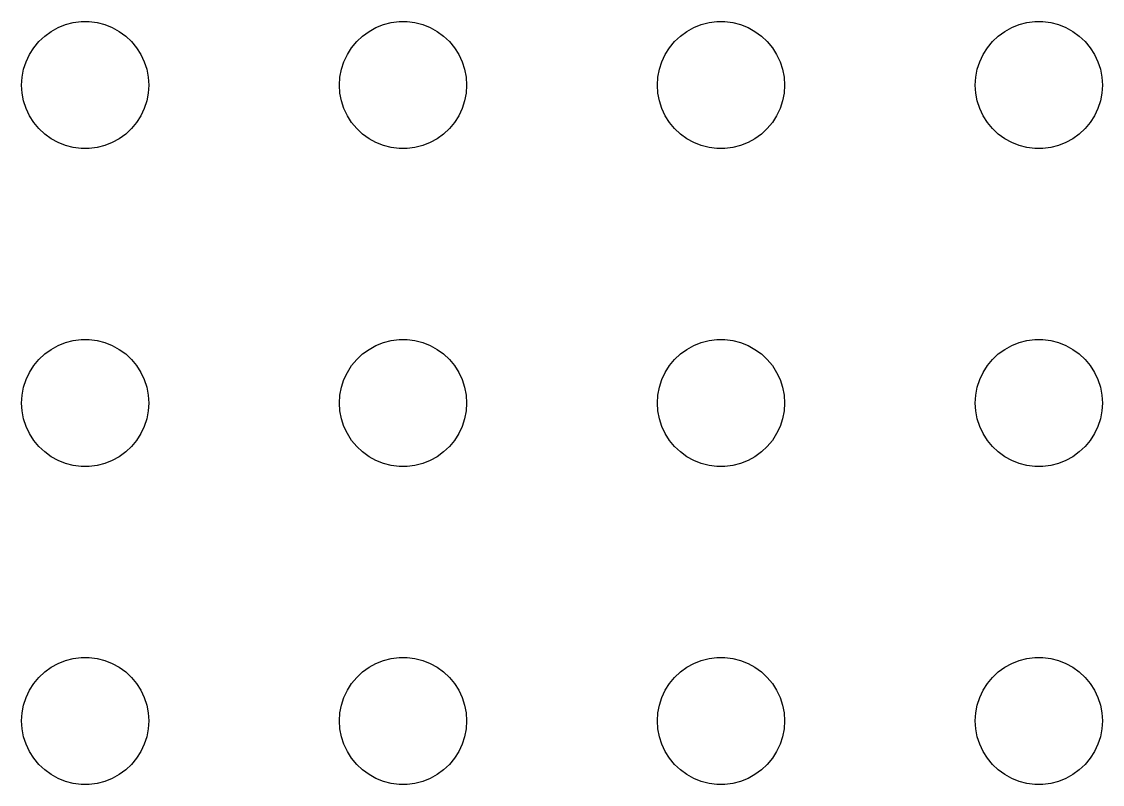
# Model space of a CAD drawing. Header units: metres. Extents: x -134 to 134, y 62 to 166.
# Drawn here: x -99 to -73.5, y 90 to 108 of the extents above; entities that cross this region are included whole.
import ezdxf

# ---------------------------------------------------------------- set-up
doc = ezdxf.new("R2010")
doc.units = ezdxf.units.M

msp = doc.modelspace()

# ---------------------------------------------------------------- linework, layer by layer
for p, q in [((-98.1387, 107.857), (-97.9635, 107.927)), ((-97.9635, 107.927), (-97.7811, 107.973)), ((-97.7811, 107.973), (-97.5942, 107.997)), ((-97.5942, 107.997), (-97.4058, 107.997)), ((-97.4058, 107.997), (-97.2189, 107.973)), ((-97.2189, 107.973), (-97.0365, 107.927)), ((-97.0365, 107.927), (-96.8613, 107.857)), ((-90.6387, 107.857), (-90.4635, 107.927)), ((-90.4635, 107.927), (-90.2811, 107.973)), ((-90.2811, 107.973), (-90.0942, 107.997)), ((-90.0942, 107.997), (-89.9058, 107.997)), ((-89.9058, 107.997), (-89.7189, 107.973)), ((-89.7189, 107.973), (-89.5365, 107.927)), ((-89.5365, 107.927), (-89.3613, 107.857)), ((-83.1387, 107.857), (-82.9635, 107.927)), ((-82.9635, 107.927), (-82.7811, 107.973)), ((-82.7811, 107.973), (-82.5942, 107.997)), ((-82.5942, 107.997), (-82.4058, 107.997)), ((-82.4058, 107.997), (-82.2189, 107.973)), ((-82.2189, 107.973), (-82.0365, 107.927)), ((-82.0365, 107.927), (-81.8613, 107.857)), ((-75.6387, 107.857), (-75.4635, 107.927)), ((-75.4635, 107.927), (-75.2811, 107.973)), ((-75.2811, 107.973), (-75.0942, 107.997)), ((-75.0942, 107.997), (-74.9058, 107.997)), ((-74.9058, 107.997), (-74.7189, 107.973)), ((-74.7189, 107.973), (-74.5365, 107.927)), ((-74.5365, 107.927), (-74.3613, 107.857)), ((-98.5934, 107.527), (-98.4561, 107.656)), ((-98.4561, 107.656), (-98.3037, 107.766)), ((-98.3037, 107.766), (-98.1387, 107.857)), ((-96.8613, 107.857), (-96.6963, 107.766)), ((-96.6963, 107.766), (-96.5439, 107.656)), ((-96.5439, 107.656), (-96.4065, 107.527)), ((-91.0934, 107.527), (-90.9561, 107.656)), ((-90.9561, 107.656), (-90.8037, 107.766)), ((-90.8037, 107.766), (-90.6387, 107.857)), ((-89.3613, 107.857), (-89.1963, 107.766)), ((-89.1963, 107.766), (-89.0439, 107.656)), ((-89.0439, 107.656), (-88.9065, 107.527)), ((-83.5934, 107.527), (-83.4561, 107.656)), ((-83.4561, 107.656), (-83.3037, 107.766)), ((-83.3037, 107.766), (-83.1387, 107.857)), ((-81.8613, 107.857), (-81.6963, 107.766)), ((-81.6963, 107.766), (-81.5439, 107.656)), ((-81.5439, 107.656), (-81.4065, 107.527)), ((-76.0934, 107.527), (-75.9561, 107.656)), ((-75.9561, 107.656), (-75.8037, 107.766)), ((-75.8037, 107.766), (-75.6387, 107.857)), ((-74.3613, 107.857), (-74.1963, 107.766)), ((-74.1963, 107.766), (-74.0439, 107.656)), ((-74.0439, 107.656), (-73.9065, 107.527)), ((-98.8145, 107.223), (-98.7135, 107.382)), ((-98.7135, 107.382), (-98.5934, 107.527)), ((-96.4065, 107.527), (-96.2865, 107.382)), ((-96.2865, 107.382), (-96.1855, 107.223)), ((-91.3145, 107.223), (-91.2135, 107.382)), ((-91.2135, 107.382), (-91.0934, 107.527)), ((-88.9065, 107.527), (-88.7865, 107.382)), ((-88.7865, 107.382), (-88.6855, 107.223)), ((-83.8145, 107.223), (-83.7135, 107.382)), ((-83.7135, 107.382), (-83.5934, 107.527)), ((-81.4065, 107.527), (-81.2865, 107.382)), ((-81.2865, 107.382), (-81.1855, 107.223)), ((-76.3145, 107.223), (-76.2135, 107.382)), ((-76.2135, 107.382), (-76.0934, 107.527)), ((-73.9065, 107.527), (-73.7865, 107.382)), ((-73.7865, 107.382), (-73.6855, 107.223)), ((-98.8947, 107.052), (-98.8145, 107.223)), ((-96.1855, 107.223), (-96.1053, 107.052)), ((-91.3947, 107.052), (-91.3145, 107.223)), ((-88.6855, 107.223), (-88.6053, 107.052)), ((-83.8947, 107.052), (-83.8145, 107.223)), ((-81.1855, 107.223), (-81.1053, 107.052)), ((-76.3947, 107.052), (-76.3145, 107.223)), ((-73.6855, 107.223), (-73.6053, 107.052)), ((-98.9882, 106.688), (-98.9529, 106.873)), ((-98.9529, 106.873), (-98.8947, 107.052)), ((-96.1053, 107.052), (-96.0471, 106.873)), ((-96.0471, 106.873), (-96.0118, 106.688)), ((-91.4882, 106.688), (-91.4529, 106.873)), ((-91.4529, 106.873), (-91.3947, 107.052)), ((-88.6053, 107.052), (-88.5471, 106.873)), ((-88.5471, 106.873), (-88.5118, 106.688)), ((-83.9882, 106.688), (-83.9529, 106.873)), ((-83.9529, 106.873), (-83.8947, 107.052)), ((-81.1053, 107.052), (-81.0471, 106.873)), ((-81.0471, 106.873), (-81.0118, 106.688)), ((-76.4882, 106.688), (-76.4529, 106.873)), ((-76.4529, 106.873), (-76.3947, 107.052)), ((-73.6053, 107.052), (-73.5471, 106.873)), ((-73.5471, 106.873), (-73.5118, 106.688)), ((-99, 106.5), (-98.9882, 106.688)), ((-96.0118, 106.688), (-96, 106.5)), ((-91.5, 106.5), (-91.4882, 106.688)), ((-88.5118, 106.688), (-88.5, 106.5)), ((-84, 106.5), (-83.9882, 106.688)), ((-81.0118, 106.688), (-81, 106.5)), ((-76.5, 106.5), (-76.4882, 106.688)), ((-73.5118, 106.688), (-73.5, 106.5)), ((-98.9882, 106.312), (-99, 106.5)), ((-96, 106.5), (-96.0118, 106.312)), ((-91.4882, 106.312), (-91.5, 106.5)), ((-88.5, 106.5), (-88.5118, 106.312)), ((-83.9882, 106.312), (-84, 106.5)), ((-81, 106.5), (-81.0118, 106.312)), ((-76.4882, 106.312), (-76.5, 106.5)), ((-73.5, 106.5), (-73.5118, 106.312)), ((-98.9529, 106.127), (-98.9882, 106.312)), ((-98.8947, 105.948), (-98.9529, 106.127)), ((-96.0471, 106.127), (-96.1053, 105.948)), ((-96.0118, 106.312), (-96.0471, 106.127)), ((-91.4529, 106.127), (-91.4882, 106.312)), ((-91.3947, 105.948), (-91.4529, 106.127)), ((-88.5471, 106.127), (-88.6053, 105.948)), ((-88.5118, 106.312), (-88.5471, 106.127)), ((-83.9529, 106.127), (-83.9882, 106.312)), ((-83.8947, 105.948), (-83.9529, 106.127)), ((-81.0471, 106.127), (-81.1053, 105.948)), ((-81.0118, 106.312), (-81.0471, 106.127)), ((-76.4529, 106.127), (-76.4882, 106.312)), ((-76.3947, 105.948), (-76.4529, 106.127)), ((-73.5471, 106.127), (-73.6053, 105.948)), ((-73.5118, 106.312), (-73.5471, 106.127)), ((-98.8145, 105.777), (-98.8947, 105.948)), ((-96.1053, 105.948), (-96.1855, 105.777)), ((-91.3145, 105.777), (-91.3947, 105.948)), ((-88.6053, 105.948), (-88.6855, 105.777)), ((-83.8145, 105.777), (-83.8947, 105.948)), ((-81.1053, 105.948), (-81.1855, 105.777)), ((-76.3145, 105.777), (-76.3947, 105.948)), ((-73.6053, 105.948), (-73.6855, 105.777)), ((-98.7135, 105.618), (-98.8145, 105.777)), ((-98.5934, 105.473), (-98.7135, 105.618)), ((-96.2865, 105.618), (-96.4065, 105.473)), ((-96.1855, 105.777), (-96.2865, 105.618)), ((-91.2135, 105.618), (-91.3145, 105.777)), ((-91.0934, 105.473), (-91.2135, 105.618)), ((-88.7865, 105.618), (-88.9065, 105.473)), ((-88.6855, 105.777), (-88.7865, 105.618)), ((-83.7135, 105.618), (-83.8145, 105.777)), ((-83.5934, 105.473), (-83.7135, 105.618)), ((-81.2865, 105.618), (-81.4065, 105.473)), ((-81.1855, 105.777), (-81.2865, 105.618)), ((-76.2135, 105.618), (-76.3145, 105.777)), ((-76.0934, 105.473), (-76.2135, 105.618)), ((-73.7865, 105.618), (-73.9065, 105.473)), ((-73.6855, 105.777), (-73.7865, 105.618)), ((-98.4561, 105.344), (-98.5934, 105.473)), ((-98.3037, 105.234), (-98.4561, 105.344)), ((-96.5439, 105.344), (-96.6963, 105.234)), ((-96.4065, 105.473), (-96.5439, 105.344)), ((-90.9561, 105.344), (-91.0934, 105.473)), ((-90.8037, 105.234), (-90.9561, 105.344)), ((-89.0439, 105.344), (-89.1963, 105.234)), ((-88.9065, 105.473), (-89.0439, 105.344)), ((-83.4561, 105.344), (-83.5934, 105.473)), ((-83.3037, 105.234), (-83.4561, 105.344)), ((-81.5439, 105.344), (-81.6963, 105.234)), ((-81.4065, 105.473), (-81.5439, 105.344)), ((-75.9561, 105.344), (-76.0934, 105.473)), ((-75.8037, 105.234), (-75.9561, 105.344)), ((-74.0439, 105.344), (-74.1963, 105.234)), ((-73.9065, 105.473), (-74.0439, 105.344)), ((-98.1387, 105.143), (-98.3037, 105.234)), ((-97.9635, 105.073), (-98.1387, 105.143)), ((-97.7811, 105.027), (-97.9635, 105.073)), ((-97.0365, 105.073), (-97.2189, 105.027)), ((-96.8613, 105.143), (-97.0365, 105.073)), ((-96.6963, 105.234), (-96.8613, 105.143)), ((-90.6387, 105.143), (-90.8037, 105.234)), ((-90.4635, 105.073), (-90.6387, 105.143)), ((-90.2811, 105.027), (-90.4635, 105.073)), ((-89.5365, 105.073), (-89.7189, 105.027)), ((-89.3613, 105.143), (-89.5365, 105.073)), ((-89.1963, 105.234), (-89.3613, 105.143)), ((-83.1387, 105.143), (-83.3037, 105.234)), ((-82.9635, 105.073), (-83.1387, 105.143)), ((-82.7811, 105.027), (-82.9635, 105.073)), ((-82.0365, 105.073), (-82.2189, 105.027)), ((-81.8613, 105.143), (-82.0365, 105.073)), ((-81.6963, 105.234), (-81.8613, 105.143)), ((-75.6387, 105.143), (-75.8037, 105.234)), ((-75.4635, 105.073), (-75.6387, 105.143)), ((-75.2811, 105.027), (-75.4635, 105.073)), ((-74.5365, 105.073), (-74.7189, 105.027)), ((-74.3613, 105.143), (-74.5365, 105.073)), ((-74.1963, 105.234), (-74.3613, 105.143)), ((-97.5942, 105.003), (-97.7811, 105.027)), ((-97.4058, 105.003), (-97.5942, 105.003)), ((-97.2189, 105.027), (-97.4058, 105.003)), ((-90.0942, 105.003), (-90.2811, 105.027)), ((-89.9058, 105.003), (-90.0942, 105.003)), ((-89.7189, 105.027), (-89.9058, 105.003)), ((-82.5942, 105.003), (-82.7811, 105.027)), ((-82.4058, 105.003), (-82.5942, 105.003)), ((-82.2189, 105.027), (-82.4058, 105.003)), ((-75.0942, 105.003), (-75.2811, 105.027)), ((-74.9058, 105.003), (-75.0942, 105.003)), ((-74.7189, 105.027), (-74.9058, 105.003)), ((-97.9635, 100.427), (-97.7811, 100.473)), ((-97.7811, 100.473), (-97.5942, 100.497)), ((-97.5942, 100.497), (-97.4058, 100.497)), ((-97.4058, 100.497), (-97.2189, 100.473)), ((-97.2189, 100.473), (-97.0365, 100.427)), ((-90.4635, 100.427), (-90.2811, 100.473)), ((-90.2811, 100.473), (-90.0942, 100.497)), ((-90.0942, 100.497), (-89.9058, 100.497)), ((-89.9058, 100.497), (-89.7189, 100.473)), ((-89.7189, 100.473), (-89.5365, 100.427)), ((-82.9635, 100.427), (-82.7811, 100.473)), ((-82.7811, 100.473), (-82.5942, 100.497)), ((-82.5942, 100.497), (-82.4058, 100.497)), ((-82.4058, 100.497), (-82.2189, 100.473)), ((-82.2189, 100.473), (-82.0365, 100.427)), ((-75.4635, 100.427), (-75.2811, 100.473)), ((-75.2811, 100.473), (-75.0942, 100.497)), ((-75.0942, 100.497), (-74.9058, 100.497)), ((-74.9058, 100.497), (-74.7189, 100.473)), ((-74.7189, 100.473), (-74.5365, 100.427)), ((-98.4561, 100.156), (-98.3037, 100.266)), ((-98.3037, 100.266), (-98.1387, 100.357)), ((-98.1387, 100.357), (-97.9635, 100.427)), ((-97.0365, 100.427), (-96.8613, 100.357)), ((-96.8613, 100.357), (-96.6963, 100.266)), ((-96.6963, 100.266), (-96.5439, 100.156)), ((-90.9561, 100.156), (-90.8037, 100.266)), ((-90.8037, 100.266), (-90.6387, 100.357)), ((-90.6387, 100.357), (-90.4635, 100.427)), ((-89.5365, 100.427), (-89.3613, 100.357)), ((-89.3613, 100.357), (-89.1963, 100.266)), ((-89.1963, 100.266), (-89.0439, 100.156)), ((-83.4561, 100.156), (-83.3037, 100.266)), ((-83.3037, 100.266), (-83.1387, 100.357)), ((-83.1387, 100.357), (-82.9635, 100.427)), ((-82.0365, 100.427), (-81.8613, 100.357)), ((-81.8613, 100.357), (-81.6963, 100.266)), ((-81.6963, 100.266), (-81.5439, 100.156)), ((-75.9561, 100.156), (-75.8037, 100.266)), ((-75.8037, 100.266), (-75.6387, 100.357)), ((-75.6387, 100.357), (-75.4635, 100.427)), ((-74.5365, 100.427), (-74.3613, 100.357)), ((-74.3613, 100.357), (-74.1963, 100.266)), ((-74.1963, 100.266), (-74.0439, 100.156)), ((-98.7135, 99.8817), (-98.5934, 100.027)), ((-98.5934, 100.027), (-98.4561, 100.156)), ((-96.5439, 100.156), (-96.4065, 100.027)), ((-96.4065, 100.027), (-96.2865, 99.8817)), ((-91.2135, 99.8817), (-91.0934, 100.027)), ((-91.0934, 100.027), (-90.9561, 100.156)), ((-89.0439, 100.156), (-88.9065, 100.027)), ((-88.9065, 100.027), (-88.7865, 99.8817)), ((-83.7135, 99.8817), (-83.5934, 100.027)), ((-83.5934, 100.027), (-83.4561, 100.156)), ((-81.5439, 100.156), (-81.4065, 100.027)), ((-81.4065, 100.027), (-81.2865, 99.8817)), ((-76.2135, 99.8817), (-76.0934, 100.027)), ((-76.0934, 100.027), (-75.9561, 100.156)), ((-74.0439, 100.156), (-73.9065, 100.027)), ((-73.9065, 100.027), (-73.7865, 99.8817)), ((-98.8947, 99.5522), (-98.8145, 99.7226)), ((-98.8145, 99.7226), (-98.7135, 99.8817)), ((-96.2865, 99.8817), (-96.1855, 99.7226)), ((-96.1855, 99.7226), (-96.1053, 99.5522)), ((-91.3947, 99.5522), (-91.3145, 99.7226)), ((-91.3145, 99.7226), (-91.2135, 99.8817)), ((-88.7865, 99.8817), (-88.6855, 99.7226)), ((-88.6855, 99.7226), (-88.6053, 99.5522)), ((-83.8947, 99.5522), (-83.8145, 99.7226)), ((-83.8145, 99.7226), (-83.7135, 99.8817)), ((-81.2865, 99.8817), (-81.1855, 99.7226)), ((-81.1855, 99.7226), (-81.1053, 99.5522)), ((-76.3947, 99.5522), (-76.3145, 99.7226)), ((-76.3145, 99.7226), (-76.2135, 99.8817)), ((-73.7865, 99.8817), (-73.6855, 99.7226)), ((-73.6855, 99.7226), (-73.6053, 99.5522)), ((-98.9529, 99.373), (-98.8947, 99.5522)), ((-96.1053, 99.5522), (-96.0471, 99.373)), ((-91.4529, 99.373), (-91.3947, 99.5522)), ((-88.6053, 99.5522), (-88.5471, 99.373)), ((-83.9529, 99.373), (-83.8947, 99.5522)), ((-81.1053, 99.5522), (-81.0471, 99.373)), ((-76.4529, 99.373), (-76.3947, 99.5522)), ((-73.6053, 99.5522), (-73.5471, 99.373)), ((-98.9882, 99.188), (-98.9529, 99.373)), ((-96.0471, 99.373), (-96.0118, 99.188)), ((-91.4882, 99.188), (-91.4529, 99.373)), ((-88.5471, 99.373), (-88.5118, 99.188)), ((-83.9882, 99.188), (-83.9529, 99.373)), ((-81.0471, 99.373), (-81.0118, 99.188)), ((-76.4882, 99.188), (-76.4529, 99.373)), ((-73.5471, 99.373), (-73.5118, 99.188)), ((-99, 99), (-98.9882, 99.188)), ((-98.9882, 98.812), (-99, 99)), ((-96.0118, 99.188), (-96, 99)), ((-96, 99), (-96.0118, 98.812)), ((-91.5, 99), (-91.4882, 99.188)), ((-91.4882, 98.812), (-91.5, 99)), ((-88.5118, 99.188), (-88.5, 99)), ((-88.5, 99), (-88.5118, 98.812)), ((-84, 99), (-83.9882, 99.188)), ((-83.9882, 98.812), (-84, 99)), ((-81.0118, 99.188), (-81, 99)), ((-81, 99), (-81.0118, 98.812)), ((-76.5, 99), (-76.4882, 99.188)), ((-76.4882, 98.812), (-76.5, 99)), ((-73.5118, 99.188), (-73.5, 99)), ((-73.5, 99), (-73.5118, 98.812)), ((-98.9529, 98.627), (-98.9882, 98.812)), ((-96.0118, 98.812), (-96.0471, 98.627)), ((-91.4529, 98.627), (-91.4882, 98.812)), ((-88.5118, 98.812), (-88.5471, 98.627)), ((-83.9529, 98.627), (-83.9882, 98.812)), ((-81.0118, 98.812), (-81.0471, 98.627)), ((-76.4529, 98.627), (-76.4882, 98.812)), ((-73.5118, 98.812), (-73.5471, 98.627)), ((-98.8947, 98.4478), (-98.9529, 98.627)), ((-98.8145, 98.2774), (-98.8947, 98.4478)), ((-96.1053, 98.4478), (-96.1855, 98.2774)), ((-96.0471, 98.627), (-96.1053, 98.4478)), ((-91.3947, 98.4478), (-91.4529, 98.627)), ((-91.3145, 98.2774), (-91.3947, 98.4478)), ((-88.6053, 98.4478), (-88.6855, 98.2774)), ((-88.5471, 98.627), (-88.6053, 98.4478)), ((-83.8947, 98.4478), (-83.9529, 98.627)), ((-83.8145, 98.2774), (-83.8947, 98.4478)), ((-81.1053, 98.4478), (-81.1855, 98.2774)), ((-81.0471, 98.627), (-81.1053, 98.4478)), ((-76.3947, 98.4478), (-76.4529, 98.627)), ((-76.3145, 98.2774), (-76.3947, 98.4478)), ((-73.6053, 98.4478), (-73.6855, 98.2774)), ((-73.5471, 98.627), (-73.6053, 98.4478)), ((-98.7135, 98.1183), (-98.8145, 98.2774)), ((-96.1855, 98.2774), (-96.2865, 98.1183)), ((-91.2135, 98.1183), (-91.3145, 98.2774)), ((-88.6855, 98.2774), (-88.7865, 98.1183)), ((-83.7135, 98.1183), (-83.8145, 98.2774)), ((-81.1855, 98.2774), (-81.2865, 98.1183)), ((-76.2135, 98.1183), (-76.3145, 98.2774)), ((-73.6855, 98.2774), (-73.7865, 98.1183)), ((-98.5934, 97.9732), (-98.7135, 98.1183)), ((-98.4561, 97.8442), (-98.5934, 97.9732)), ((-96.4065, 97.9732), (-96.5439, 97.8442)), ((-96.2865, 98.1183), (-96.4065, 97.9732)), ((-91.0934, 97.9732), (-91.2135, 98.1183)), ((-90.9561, 97.8442), (-91.0934, 97.9732)), ((-88.9065, 97.9732), (-89.0439, 97.8442)), ((-88.7865, 98.1183), (-88.9065, 97.9732)), ((-83.5934, 97.9732), (-83.7135, 98.1183)), ((-83.4561, 97.8442), (-83.5934, 97.9732)), ((-81.4065, 97.9732), (-81.5439, 97.8442)), ((-81.2865, 98.1183), (-81.4065, 97.9732)), ((-76.0934, 97.9732), (-76.2135, 98.1183)), ((-75.9561, 97.8442), (-76.0934, 97.9732)), ((-73.9065, 97.9732), (-74.0439, 97.8442)), ((-73.7865, 98.1183), (-73.9065, 97.9732)), ((-98.3037, 97.7335), (-98.4561, 97.8442)), ((-98.1387, 97.6428), (-98.3037, 97.7335)), ((-96.6963, 97.7335), (-96.8613, 97.6428)), ((-96.5439, 97.8442), (-96.6963, 97.7335)), ((-90.8037, 97.7335), (-90.9561, 97.8442)), ((-90.6387, 97.6428), (-90.8037, 97.7335)), ((-89.1963, 97.7335), (-89.3613, 97.6428)), ((-89.0439, 97.8442), (-89.1963, 97.7335)), ((-83.3037, 97.7335), (-83.4561, 97.8442)), ((-83.1387, 97.6428), (-83.3037, 97.7335)), ((-81.6963, 97.7335), (-81.8613, 97.6428)), ((-81.5439, 97.8442), (-81.6963, 97.7335)), ((-75.8037, 97.7335), (-75.9561, 97.8442)), ((-75.6387, 97.6428), (-75.8037, 97.7335)), ((-74.1963, 97.7335), (-74.3613, 97.6428)), ((-74.0439, 97.8442), (-74.1963, 97.7335)), ((-97.9635, 97.5734), (-98.1387, 97.6428)), ((-97.7811, 97.5266), (-97.9635, 97.5734)), ((-97.5942, 97.503), (-97.7811, 97.5266)), ((-97.4058, 97.503), (-97.5942, 97.503)), ((-97.2189, 97.5266), (-97.4058, 97.503)), ((-97.0365, 97.5734), (-97.2189, 97.5266)), ((-96.8613, 97.6428), (-97.0365, 97.5734)), ((-90.4635, 97.5734), (-90.6387, 97.6428)), ((-90.2811, 97.5266), (-90.4635, 97.5734)), ((-90.0942, 97.503), (-90.2811, 97.5266)), ((-89.9058, 97.503), (-90.0942, 97.503)), ((-89.7189, 97.5266), (-89.9058, 97.503)), ((-89.5365, 97.5734), (-89.7189, 97.5266)), ((-89.3613, 97.6428), (-89.5365, 97.5734)), ((-82.9635, 97.5734), (-83.1387, 97.6428)), ((-82.7811, 97.5266), (-82.9635, 97.5734)), ((-82.5942, 97.503), (-82.7811, 97.5266)), ((-82.4058, 97.503), (-82.5942, 97.503)), ((-82.2189, 97.5266), (-82.4058, 97.503)), ((-82.0365, 97.5734), (-82.2189, 97.5266)), ((-81.8613, 97.6428), (-82.0365, 97.5734)), ((-75.4635, 97.5734), (-75.6387, 97.6428)), ((-75.2811, 97.5266), (-75.4635, 97.5734)), ((-75.0942, 97.503), (-75.2811, 97.5266)), ((-74.9058, 97.503), (-75.0942, 97.503)), ((-74.7189, 97.5266), (-74.9058, 97.503)), ((-74.5365, 97.5734), (-74.7189, 97.5266)), ((-74.3613, 97.6428), (-74.5365, 97.5734)), ((-98.3037, 92.7665), (-98.1387, 92.8573)), ((-98.1387, 92.8573), (-97.9635, 92.9266)), ((-97.9635, 92.9266), (-97.7811, 92.9734)), ((-97.7811, 92.9734), (-97.5942, 92.997)), ((-97.5942, 92.997), (-97.4058, 92.997)), ((-97.4058, 92.997), (-97.2189, 92.9734)), ((-97.2189, 92.9734), (-97.0365, 92.9266)), ((-97.0365, 92.9266), (-96.8613, 92.8573)), ((-96.8613, 92.8573), (-96.6963, 92.7665)), ((-90.8037, 92.7665), (-90.6387, 92.8573)), ((-90.6387, 92.8573), (-90.4635, 92.9266)), ((-90.4635, 92.9266), (-90.2811, 92.9734)), ((-90.2811, 92.9734), (-90.0942, 92.997)), ((-90.0942, 92.997), (-89.9058, 92.997)), ((-89.9058, 92.997), (-89.7189, 92.9734)), ((-89.7189, 92.9734), (-89.5365, 92.9266)), ((-89.5365, 92.9266), (-89.3613, 92.8573)), ((-89.3613, 92.8573), (-89.1963, 92.7665)), ((-83.3037, 92.7665), (-83.1387, 92.8573)), ((-83.1387, 92.8573), (-82.9635, 92.9266)), ((-82.9635, 92.9266), (-82.7811, 92.9734)), ((-82.7811, 92.9734), (-82.5942, 92.997)), ((-82.5942, 92.997), (-82.4058, 92.997)), ((-82.4058, 92.997), (-82.2189, 92.9734)), ((-82.2189, 92.9734), (-82.0365, 92.9266)), ((-82.0365, 92.9266), (-81.8613, 92.8573)), ((-81.8613, 92.8573), (-81.6963, 92.7665)), ((-75.8037, 92.7665), (-75.6387, 92.8573)), ((-75.6387, 92.8573), (-75.4635, 92.9266)), ((-75.4635, 92.9266), (-75.2811, 92.9734)), ((-75.2811, 92.9734), (-75.0942, 92.997)), ((-75.0942, 92.997), (-74.9058, 92.997)), ((-74.9058, 92.997), (-74.7189, 92.9734)), ((-74.7189, 92.9734), (-74.5365, 92.9266)), ((-74.5365, 92.9266), (-74.3613, 92.8573)), ((-74.3613, 92.8573), (-74.1963, 92.7665)), ((-98.5934, 92.5268), (-98.4561, 92.6558)), ((-98.4561, 92.6558), (-98.3037, 92.7665)), ((-96.6963, 92.7665), (-96.5439, 92.6558)), ((-96.5439, 92.6558), (-96.4065, 92.5268)), ((-91.0934, 92.5268), (-90.9561, 92.6558)), ((-90.9561, 92.6558), (-90.8037, 92.7665)), ((-89.1963, 92.7665), (-89.0439, 92.6558)), ((-89.0439, 92.6558), (-88.9065, 92.5268)), ((-83.5934, 92.5268), (-83.4561, 92.6558)), ((-83.4561, 92.6558), (-83.3037, 92.7665)), ((-81.6963, 92.7665), (-81.5439, 92.6558)), ((-81.5439, 92.6558), (-81.4065, 92.5268)), ((-76.0934, 92.5268), (-75.9561, 92.6558)), ((-75.9561, 92.6558), (-75.8037, 92.7665)), ((-74.1963, 92.7665), (-74.0439, 92.6558)), ((-74.0439, 92.6558), (-73.9065, 92.5268)), ((-98.8145, 92.2226), (-98.7135, 92.3817)), ((-98.7135, 92.3817), (-98.5934, 92.5268)), ((-96.4065, 92.5268), (-96.2865, 92.3817)), ((-96.2865, 92.3817), (-96.1855, 92.2226)), ((-91.3145, 92.2226), (-91.2135, 92.3817)), ((-91.2135, 92.3817), (-91.0934, 92.5268)), ((-88.9065, 92.5268), (-88.7865, 92.3817)), ((-88.7865, 92.3817), (-88.6855, 92.2226)), ((-83.8145, 92.2226), (-83.7135, 92.3817)), ((-83.7135, 92.3817), (-83.5934, 92.5268)), ((-81.4065, 92.5268), (-81.2865, 92.3817)), ((-81.2865, 92.3817), (-81.1855, 92.2226)), ((-76.3145, 92.2226), (-76.2135, 92.3817)), ((-76.2135, 92.3817), (-76.0934, 92.5268)), ((-73.9065, 92.5268), (-73.7865, 92.3817)), ((-73.7865, 92.3817), (-73.6855, 92.2226)), ((-98.8947, 92.0522), (-98.8145, 92.2226)), ((-96.1855, 92.2226), (-96.1053, 92.0522)), ((-91.3947, 92.0522), (-91.3145, 92.2226)), ((-88.6855, 92.2226), (-88.6053, 92.0522)), ((-83.8947, 92.0522), (-83.8145, 92.2226)), ((-81.1855, 92.2226), (-81.1053, 92.0522)), ((-76.3947, 92.0522), (-76.3145, 92.2226)), ((-73.6855, 92.2226), (-73.6053, 92.0522)), ((-98.9882, 91.688), (-98.9529, 91.873)), ((-98.9529, 91.873), (-98.8947, 92.0522)), ((-96.1053, 92.0522), (-96.0471, 91.873)), ((-96.0471, 91.873), (-96.0118, 91.688)), ((-91.4882, 91.688), (-91.4529, 91.873)), ((-91.4529, 91.873), (-91.3947, 92.0522)), ((-88.6053, 92.0522), (-88.5471, 91.873)), ((-88.5471, 91.873), (-88.5118, 91.688)), ((-83.9882, 91.688), (-83.9529, 91.873)), ((-83.9529, 91.873), (-83.8947, 92.0522)), ((-81.1053, 92.0522), (-81.0471, 91.873)), ((-81.0471, 91.873), (-81.0118, 91.688)), ((-76.4882, 91.688), (-76.4529, 91.873)), ((-76.4529, 91.873), (-76.3947, 92.0522)), ((-73.6053, 92.0522), (-73.5471, 91.873)), ((-73.5471, 91.873), (-73.5118, 91.688)), ((-99, 91.5), (-98.9882, 91.688)), ((-96.0118, 91.688), (-96, 91.5)), ((-91.5, 91.5), (-91.4882, 91.688)), ((-88.5118, 91.688), (-88.5, 91.5)), ((-84, 91.5), (-83.9882, 91.688)), ((-81.0118, 91.688), (-81, 91.5)), ((-76.5, 91.5), (-76.4882, 91.688)), ((-73.5118, 91.688), (-73.5, 91.5)), ((-98.9882, 91.312), (-99, 91.5)), ((-98.9529, 91.127), (-98.9882, 91.312)), ((-96.0118, 91.312), (-96.0471, 91.127)), ((-96, 91.5), (-96.0118, 91.312)), ((-91.4882, 91.312), (-91.5, 91.5)), ((-91.4529, 91.127), (-91.4882, 91.312)), ((-88.5118, 91.312), (-88.5471, 91.127)), ((-88.5, 91.5), (-88.5118, 91.312)), ((-83.9882, 91.312), (-84, 91.5)), ((-83.9529, 91.127), (-83.9882, 91.312)), ((-81.0118, 91.312), (-81.0471, 91.127)), ((-81, 91.5), (-81.0118, 91.312)), ((-76.4882, 91.312), (-76.5, 91.5)), ((-76.4529, 91.127), (-76.4882, 91.312)), ((-73.5118, 91.312), (-73.5471, 91.127)), ((-73.5, 91.5), (-73.5118, 91.312)), ((-98.8947, 90.9478), (-98.9529, 91.127)), ((-96.0471, 91.127), (-96.1053, 90.9478)), ((-91.3947, 90.9478), (-91.4529, 91.127)), ((-88.5471, 91.127), (-88.6053, 90.9478)), ((-83.8947, 90.9478), (-83.9529, 91.127)), ((-81.0471, 91.127), (-81.1053, 90.9478)), ((-76.3947, 90.9478), (-76.4529, 91.127)), ((-73.5471, 91.127), (-73.6053, 90.9478)), ((-98.8145, 90.7774), (-98.8947, 90.9478)), ((-96.1053, 90.9478), (-96.1855, 90.7774)), ((-91.3145, 90.7774), (-91.3947, 90.9478)), ((-88.6053, 90.9478), (-88.6855, 90.7774)), ((-83.8145, 90.7774), (-83.8947, 90.9478)), ((-81.1053, 90.9478), (-81.1855, 90.7774)), ((-76.3145, 90.7774), (-76.3947, 90.9478)), ((-73.6053, 90.9478), (-73.6855, 90.7774)), ((-98.7135, 90.6183), (-98.8145, 90.7774)), ((-98.5934, 90.4732), (-98.7135, 90.6183)), ((-96.2865, 90.6183), (-96.4065, 90.4732)), ((-96.1855, 90.7774), (-96.2865, 90.6183)), ((-91.2135, 90.6183), (-91.3145, 90.7774)), ((-91.0934, 90.4732), (-91.2135, 90.6183)), ((-88.7865, 90.6183), (-88.9065, 90.4732)), ((-88.6855, 90.7774), (-88.7865, 90.6183)), ((-83.7135, 90.6183), (-83.8145, 90.7774)), ((-83.5934, 90.4732), (-83.7135, 90.6183)), ((-81.2865, 90.6183), (-81.4065, 90.4732)), ((-81.1855, 90.7774), (-81.2865, 90.6183)), ((-76.2135, 90.6183), (-76.3145, 90.7774)), ((-76.0934, 90.4732), (-76.2135, 90.6183)), ((-73.7865, 90.6183), (-73.9065, 90.4732)), ((-73.6855, 90.7774), (-73.7865, 90.6183)), ((-98.4561, 90.3442), (-98.5934, 90.4732)), ((-98.3037, 90.2335), (-98.4561, 90.3442)), ((-96.5439, 90.3442), (-96.6963, 90.2335)), ((-96.4065, 90.4732), (-96.5439, 90.3442)), ((-90.9561, 90.3442), (-91.0934, 90.4732)), ((-90.8037, 90.2335), (-90.9561, 90.3442)), ((-89.0439, 90.3442), (-89.1963, 90.2335)), ((-88.9065, 90.4732), (-89.0439, 90.3442)), ((-83.4561, 90.3442), (-83.5934, 90.4732)), ((-83.3037, 90.2335), (-83.4561, 90.3442)), ((-81.5439, 90.3442), (-81.6963, 90.2335)), ((-81.4065, 90.4732), (-81.5439, 90.3442)), ((-75.9561, 90.3442), (-76.0934, 90.4732)), ((-75.8037, 90.2335), (-75.9561, 90.3442)), ((-74.0439, 90.3442), (-74.1963, 90.2335)), ((-73.9065, 90.4732), (-74.0439, 90.3442)), ((-98.1387, 90.1428), (-98.3037, 90.2335)), ((-97.9635, 90.0734), (-98.1387, 90.1428)), ((-97.7811, 90.0266), (-97.9635, 90.0734)), ((-97.5942, 90.003), (-97.7811, 90.0266)), ((-97.2189, 90.0266), (-97.4058, 90.003)), ((-97.0365, 90.0734), (-97.2189, 90.0266)), ((-96.8613, 90.1428), (-97.0365, 90.0734)), ((-96.6963, 90.2335), (-96.8613, 90.1428)), ((-90.6387, 90.1428), (-90.8037, 90.2335)), ((-90.4635, 90.0734), (-90.6387, 90.1428)), ((-90.2811, 90.0266), (-90.4635, 90.0734)), ((-90.0942, 90.003), (-90.2811, 90.0266)), ((-89.7189, 90.0266), (-89.9058, 90.003)), ((-89.5365, 90.0734), (-89.7189, 90.0266)), ((-89.3613, 90.1428), (-89.5365, 90.0734)), ((-89.1963, 90.2335), (-89.3613, 90.1428)), ((-83.1387, 90.1428), (-83.3037, 90.2335)), ((-82.9635, 90.0734), (-83.1387, 90.1428)), ((-82.7811, 90.0266), (-82.9635, 90.0734)), ((-82.5942, 90.003), (-82.7811, 90.0266)), ((-82.2189, 90.0266), (-82.4058, 90.003)), ((-82.0365, 90.0734), (-82.2189, 90.0266)), ((-81.8613, 90.1428), (-82.0365, 90.0734)), ((-81.6963, 90.2335), (-81.8613, 90.1428)), ((-75.6387, 90.1428), (-75.8037, 90.2335)), ((-75.4635, 90.0734), (-75.6387, 90.1428)), ((-75.2811, 90.0266), (-75.4635, 90.0734)), ((-75.0942, 90.003), (-75.2811, 90.0266)), ((-74.7189, 90.0266), (-74.9058, 90.003)), ((-74.5365, 90.0734), (-74.7189, 90.0266)), ((-74.3613, 90.1428), (-74.5365, 90.0734)), ((-74.1963, 90.2335), (-74.3613, 90.1428)), ((-97.4058, 90.003), (-97.5942, 90.003)), ((-89.9058, 90.003), (-90.0942, 90.003)), ((-82.4058, 90.003), (-82.5942, 90.003)), ((-74.9058, 90.003), (-75.0942, 90.003))]:
    msp.add_line(p, q)

doc.saveas('drawing.dxf')
